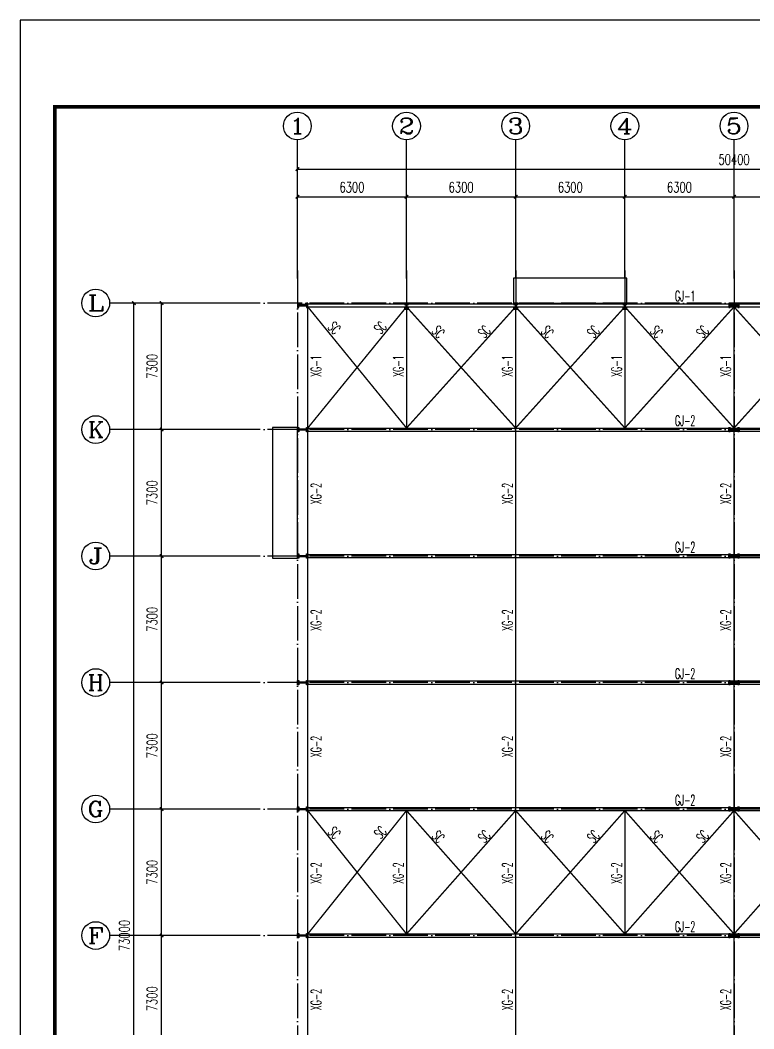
# Model space of a CAD drawing. Extents: x 37237700 to 37865026, y 138877 to 347670.
# Drawn here: x 37596713 to 37639052, y 289459 to 347670 of the extents above; entities that cross this region are included whole.
import ezdxf
from ezdxf.enums import TextEntityAlignment as Align

# ---------------------------------------------------------------- set-up
doc = ezdxf.new("R2010")
doc.units = 0
doc.header["$LTSCALE"] = 1000
doc.header["$MEASUREMENT"] = 0
doc.linetypes.add('ACAD_ISO04W100', pattern=[30.5, 24, -3, 0.5, -3])
doc.linetypes.add('DOTE', pattern=[2.42, 2, -0.2, 0.02, -0.2])
doc.layers.get('0').update_dxf_attribs({"linetype": 'CONTINUOUS'})
doc.layers.get('DEFPOINTS').update_dxf_attribs({"linetype": 'CONTINUOUS'})
for name, color, linetype in [('AXIS', 3, 'CONTINUOUS'), ('AXIS_TEXT', 7, 'CONTINUOUS'), ('DOTE', 1, 'ACAD_ISO04W100'), ('PUB_TEXT', 7, 'CONTINUOUS'), ('PUB_TITLE', 4, 'CONTINUOUS'), ('钢梁', 2, 'CONTINUOUS')]:
    doc.layers.add(name, color=color, linetype=linetype)
doc.styles.add('_SIMPLEX', font='SIMPLEX', dxfattribs={"width": 0.8})
doc.styles.add('_TCH_AXIS', font='COMPLEX', dxfattribs={"bigfont": 'GBCBIG'})
doc.styles.add('_TCH_DIM_T3', font='SIMPLEX', dxfattribs={"width": 0.705882, "bigfont": 'GBCBIG'})
doc.styles.add('COMPLEX', font='COMPLEX')
doc.dimstyles.new('_TCH_ARCH&&200', dxfattribs={"dimtxt": 595, "dimasz": 200, "dimexe": 500, "dimexo": 600, "dimgap": 252.5, "dimtad": 1, "dimdec": 0, "dimzin": 0, "dimdsep": 46, "dimtxsty": '_TCH_DIM_T3', "dimblk": 'ARCHTICK', "dimcen": 0.09, "dimclrt": 7, "dimazin": 2, "dimtfac": 1, "dimtdec": 0, "dimtix": 1, "dimtmove": 2, "dimatfit": 3, "dimfxl": 1, "dimtolj": 1, "dimtzin": 0, "dimarcsym": 0})

# ---------------------------------------------------------------- blocks, each defined once
blk = doc.blocks.new('*U121')
at = {"layer": 'PUB_TEXT', "style": '_SIMPLEX', "width": 0.55}
blk.add_text('GJ-2', height=600, dxfattribs=at).set_placement((-605, -300))
blk = doc.blocks.new('*U122')
at = {"color": 0, "linetype": 'ByBlock', "lineweight": -2}
blk.add_blockref('*U121', (0, 0), dxfattribs=at)
blk = doc.blocks.new('*U119')
blk.add_blockref('*U122', (0, 0))
blk = doc.blocks.new('*U120')
at = {"color": 0, "linetype": 'ByBlock', "lineweight": -2}
for p in [(0, 58400), (0, 51100), (0, 43800), (0, 36500), (0, 29200)]:
    blk.add_blockref('*U119', p, dxfattribs=at)
blk = doc.blocks.new('_ArchTick')
at = {"color": 0, "linetype": 'ByBlock', "const_width": 0.4}
blk.add_lwpolyline([(-0.5, -0.5), (0.5, 0.5)], dxfattribs=at)
blk = doc.blocks.new('*D2031')
at = {"layer": 'AXIS', "color": 0, "lineweight": -2}
for p, q in [((37609275, 294843), (37604375, 294843)), ((37604875, 287543), (37604875, 294843)), ((37609275, 287543), (37604375, 287543))]:
    blk.add_line(p, q, dxfattribs=at)
at = {"layer": 'DEFPOINTS', "color": 0}
for p in [(37604875, 294843), (37609875, 294843), (37609875, 287543)]:
    blk.add_point(p, dxfattribs=at)
at = {"layer": 'AXIS', "color": 0, "lineweight": -2, "xscale": 200, "yscale": 200, "zscale": 200}
for p, rotation in [((37604875, 294843), 90), ((37604875, 287543), 270)]:
    blk.add_blockref('_ArchTick', p, dxfattribs=dict(at, rotation=rotation))
at = {"layer": 'AXIS', "color": 7, "insert": (37604325, 291193), "char_height": 595, "attachment_point": 5, "rotation": 90, "style": '_TCH_DIM_T3'}
blk.add_mtext('\\A1;7300', dxfattribs=at)
blk = doc.blocks.new('*D2032')
at = {"layer": 'AXIS', "color": 0, "lineweight": -2}
for p, q in [((37609275, 302143), (37604375, 302143)), ((37604875, 294843), (37604875, 302143)), ((37609275, 294843), (37604375, 294843))]:
    blk.add_line(p, q, dxfattribs=at)
at = {"layer": 'DEFPOINTS', "color": 0}
for p in [(37604875, 302143), (37609875, 302143), (37609875, 294843)]:
    blk.add_point(p, dxfattribs=at)
at = {"layer": 'AXIS', "color": 0, "lineweight": -2, "xscale": 200, "yscale": 200, "zscale": 200}
for p, rotation in [((37604875, 302143), 90), ((37604875, 294843), 270)]:
    blk.add_blockref('_ArchTick', p, dxfattribs=dict(at, rotation=rotation))
at = {"layer": 'AXIS', "color": 7, "insert": (37604325, 298493), "char_height": 595, "attachment_point": 5, "rotation": 90, "style": '_TCH_DIM_T3'}
blk.add_mtext('\\A1;7300', dxfattribs=at)
blk = doc.blocks.new('*D2033')
at = {"layer": 'AXIS', "color": 0, "lineweight": -2}
for p, q in [((37609275, 309443), (37604375, 309443)), ((37604875, 302143), (37604875, 309443)), ((37609275, 302143), (37604375, 302143))]:
    blk.add_line(p, q, dxfattribs=at)
at = {"layer": 'DEFPOINTS', "color": 0}
for p in [(37604875, 309443), (37609875, 309443), (37609875, 302143)]:
    blk.add_point(p, dxfattribs=at)
at = {"layer": 'AXIS', "color": 0, "lineweight": -2, "xscale": 200, "yscale": 200, "zscale": 200}
for p, rotation in [((37604875, 309443), 90), ((37604875, 302143), 270)]:
    blk.add_blockref('_ArchTick', p, dxfattribs=dict(at, rotation=rotation))
at = {"layer": 'AXIS', "color": 7, "insert": (37604325, 305793), "char_height": 595, "attachment_point": 5, "rotation": 90, "style": '_TCH_DIM_T3'}
blk.add_mtext('\\A1;7300', dxfattribs=at)
blk = doc.blocks.new('*D2034')
at = {"layer": 'AXIS', "color": 0, "lineweight": -2}
for p, q in [((37609275, 316743), (37604375, 316743)), ((37604875, 309443), (37604875, 316743)), ((37609275, 309443), (37604375, 309443))]:
    blk.add_line(p, q, dxfattribs=at)
at = {"layer": 'DEFPOINTS', "color": 0}
for p in [(37604875, 316743), (37609875, 316743), (37609875, 309443)]:
    blk.add_point(p, dxfattribs=at)
at = {"layer": 'AXIS', "color": 0, "lineweight": -2, "xscale": 200, "yscale": 200, "zscale": 200}
for p, rotation in [((37604875, 316743), 90), ((37604875, 309443), 270)]:
    blk.add_blockref('_ArchTick', p, dxfattribs=dict(at, rotation=rotation))
at = {"layer": 'AXIS', "color": 7, "insert": (37604325, 313093), "char_height": 595, "attachment_point": 5, "rotation": 90, "style": '_TCH_DIM_T3'}
blk.add_mtext('\\A1;7300', dxfattribs=at)
blk = doc.blocks.new('*D2035')
at = {"layer": 'AXIS', "color": 0, "lineweight": -2}
for p, q in [((37609275, 324043), (37604375, 324043)), ((37604875, 316743), (37604875, 324043)), ((37609275, 316743), (37604375, 316743))]:
    blk.add_line(p, q, dxfattribs=at)
at = {"layer": 'DEFPOINTS', "color": 0}
for p in [(37604875, 324043), (37609875, 324043), (37609875, 316743)]:
    blk.add_point(p, dxfattribs=at)
at = {"layer": 'AXIS', "color": 0, "lineweight": -2, "xscale": 200, "yscale": 200, "zscale": 200}
for p, rotation in [((37604875, 324043), 90), ((37604875, 316743), 270)]:
    blk.add_blockref('_ArchTick', p, dxfattribs=dict(at, rotation=rotation))
at = {"layer": 'AXIS', "color": 7, "insert": (37604325, 320393), "char_height": 595, "attachment_point": 5, "rotation": 90, "style": '_TCH_DIM_T3'}
blk.add_mtext('\\A1;7300', dxfattribs=at)
blk = doc.blocks.new('*D2036')
at = {"layer": 'AXIS', "color": 0, "lineweight": -2}
for p, q in [((37609275, 331343), (37604375, 331343)), ((37604875, 324043), (37604875, 331343)), ((37609275, 324043), (37604375, 324043))]:
    blk.add_line(p, q, dxfattribs=at)
at = {"layer": 'DEFPOINTS', "color": 0}
for p in [(37604875, 331343), (37609875, 331343), (37609875, 324043)]:
    blk.add_point(p, dxfattribs=at)
at = {"layer": 'AXIS', "color": 0, "lineweight": -2, "xscale": 200, "yscale": 200, "zscale": 200}
for p, rotation in [((37604875, 331343), 90), ((37604875, 324043), 270)]:
    blk.add_blockref('_ArchTick', p, dxfattribs=dict(at, rotation=rotation))
at = {"layer": 'AXIS', "color": 7, "insert": (37604325, 327693), "char_height": 595, "attachment_point": 5, "rotation": 90, "style": '_TCH_DIM_T3'}
blk.add_mtext('\\A1;7300', dxfattribs=at)
blk = doc.blocks.new('*D2037')
at = {"layer": 'AXIS', "color": 0, "lineweight": -2}
for p, q in [((37609275, 331343), (37602775, 331343)), ((37603275, 258343), (37603275, 331343)), ((37609275, 258343), (37602775, 258343))]:
    blk.add_line(p, q, dxfattribs=at)
at = {"layer": 'DEFPOINTS', "color": 0}
for p in [(37603275, 331343), (37609875, 331343), (37609875, 258343)]:
    blk.add_point(p, dxfattribs=at)
at = {"layer": 'AXIS', "color": 0, "lineweight": -2, "xscale": 200, "yscale": 200, "zscale": 200}
for p, rotation in [((37603275, 331343), 90), ((37603275, 258343), 270)]:
    blk.add_blockref('_ArchTick', p, dxfattribs=dict(at, rotation=rotation))
at = {"layer": 'AXIS', "color": 7, "insert": (37602725, 294843), "char_height": 595, "attachment_point": 5, "rotation": 90, "style": '_TCH_DIM_T3'}
blk.add_mtext('\\A1;73000', dxfattribs=at)
blk = doc.blocks.new('*D2058')
at = {"layer": 'AXIS', "color": 0, "lineweight": -2}
for p, q in [((37612710, 333078), (37612710, 337978)), ((37619010, 333078), (37619010, 337978)), ((37612710, 337478), (37619010, 337478))]:
    blk.add_line(p, q, dxfattribs=at)
at = {"layer": 'DEFPOINTS', "color": 0}
for p in [(37619010, 337478), (37612710, 332478), (37619010, 332478)]:
    blk.add_point(p, dxfattribs=at)
at = {"layer": 'AXIS', "color": 0, "lineweight": -2, "xscale": 200, "yscale": 200, "zscale": 200, "rotation": 180}
blk.add_blockref('_ArchTick', (37612710, 337478), dxfattribs=at)
at = {"layer": 'AXIS', "color": 0, "lineweight": -2, "xscale": 200, "yscale": 200, "zscale": 200}
blk.add_blockref('_ArchTick', (37619010, 337478), dxfattribs=at)
at = {"layer": 'AXIS', "color": 7, "insert": (37615860, 338028), "char_height": 595, "attachment_point": 5, "style": '_TCH_DIM_T3'}
blk.add_mtext('\\A1;6300', dxfattribs=at)
blk = doc.blocks.new('*D2059')
at = {"layer": 'AXIS', "color": 0, "lineweight": -2}
for p, q in [((37619010, 333078), (37619010, 337978)), ((37625310, 333078), (37625310, 337978)), ((37619010, 337478), (37625310, 337478))]:
    blk.add_line(p, q, dxfattribs=at)
at = {"layer": 'DEFPOINTS', "color": 0}
for p in [(37625310, 337478), (37619010, 332478), (37625310, 332478)]:
    blk.add_point(p, dxfattribs=at)
at = {"layer": 'AXIS', "color": 0, "lineweight": -2, "xscale": 200, "yscale": 200, "zscale": 200, "rotation": 180}
blk.add_blockref('_ArchTick', (37619010, 337478), dxfattribs=at)
at = {"layer": 'AXIS', "color": 0, "lineweight": -2, "xscale": 200, "yscale": 200, "zscale": 200}
blk.add_blockref('_ArchTick', (37625310, 337478), dxfattribs=at)
at = {"layer": 'AXIS', "color": 7, "insert": (37622160, 338028), "char_height": 595, "attachment_point": 5, "style": '_TCH_DIM_T3'}
blk.add_mtext('\\A1;6300', dxfattribs=at)
blk = doc.blocks.new('*D2060')
at = {"layer": 'AXIS', "color": 0, "lineweight": -2}
for p, q in [((37625310, 333078), (37625310, 337978)), ((37631610, 333078), (37631610, 337978)), ((37625310, 337478), (37631610, 337478))]:
    blk.add_line(p, q, dxfattribs=at)
at = {"layer": 'DEFPOINTS', "color": 0}
for p in [(37631610, 337478), (37625310, 332478), (37631610, 332478)]:
    blk.add_point(p, dxfattribs=at)
at = {"layer": 'AXIS', "color": 0, "lineweight": -2, "xscale": 200, "yscale": 200, "zscale": 200, "rotation": 180}
blk.add_blockref('_ArchTick', (37625310, 337478), dxfattribs=at)
at = {"layer": 'AXIS', "color": 0, "lineweight": -2, "xscale": 200, "yscale": 200, "zscale": 200}
blk.add_blockref('_ArchTick', (37631610, 337478), dxfattribs=at)
at = {"layer": 'AXIS', "color": 7, "insert": (37628460, 338028), "char_height": 595, "attachment_point": 5, "style": '_TCH_DIM_T3'}
blk.add_mtext('\\A1;6300', dxfattribs=at)
blk = doc.blocks.new('*D2061')
at = {"layer": 'AXIS', "color": 0, "lineweight": -2}
for p, q in [((37631610, 333078), (37631610, 337978)), ((37637910, 333078), (37637910, 337978)), ((37631610, 337478), (37637910, 337478))]:
    blk.add_line(p, q, dxfattribs=at)
at = {"layer": 'DEFPOINTS', "color": 0}
for p in [(37637910, 337478), (37631610, 332478), (37637910, 332478)]:
    blk.add_point(p, dxfattribs=at)
at = {"layer": 'AXIS', "color": 0, "lineweight": -2, "xscale": 200, "yscale": 200, "zscale": 200, "rotation": 180}
blk.add_blockref('_ArchTick', (37631610, 337478), dxfattribs=at)
at = {"layer": 'AXIS', "color": 0, "lineweight": -2, "xscale": 200, "yscale": 200, "zscale": 200}
blk.add_blockref('_ArchTick', (37637910, 337478), dxfattribs=at)
at = {"layer": 'AXIS', "color": 7, "insert": (37634760, 338028), "char_height": 595, "attachment_point": 5, "style": '_TCH_DIM_T3'}
blk.add_mtext('\\A1;6300', dxfattribs=at)
blk = doc.blocks.new('*D2062')
at = {"layer": 'AXIS', "color": 0, "lineweight": -2}
for p, q in [((37637910, 333078), (37637910, 337978)), ((37644210, 333078), (37644210, 337978)), ((37637910, 337478), (37644210, 337478))]:
    blk.add_line(p, q, dxfattribs=at)
at = {"layer": 'DEFPOINTS', "color": 0}
for p in [(37644210, 337478), (37637910, 332478), (37644210, 332478)]:
    blk.add_point(p, dxfattribs=at)
at = {"layer": 'AXIS', "color": 0, "lineweight": -2, "xscale": 200, "yscale": 200, "zscale": 200, "rotation": 180}
blk.add_blockref('_ArchTick', (37637910, 337478), dxfattribs=at)
at = {"layer": 'AXIS', "color": 0, "lineweight": -2, "xscale": 200, "yscale": 200, "zscale": 200}
blk.add_blockref('_ArchTick', (37644210, 337478), dxfattribs=at)
at = {"layer": 'AXIS', "color": 7, "insert": (37641060, 338028), "char_height": 595, "attachment_point": 5, "style": '_TCH_DIM_T3'}
blk.add_mtext('\\A1;6300', dxfattribs=at)
blk = doc.blocks.new('*D2066')
at = {"layer": 'AXIS', "color": 0, "lineweight": -2}
for p, q in [((37612710, 333078), (37612710, 339578)), ((37663110, 333078), (37663110, 339578)), ((37612710, 339078), (37663110, 339078))]:
    blk.add_line(p, q, dxfattribs=at)
at = {"layer": 'DEFPOINTS', "color": 0}
for p in [(37663110, 339078), (37612710, 332478), (37663110, 332478)]:
    blk.add_point(p, dxfattribs=at)
at = {"layer": 'AXIS', "color": 0, "lineweight": -2, "xscale": 200, "yscale": 200, "zscale": 200, "rotation": 180}
blk.add_blockref('_ArchTick', (37612710, 339078), dxfattribs=at)
at = {"layer": 'AXIS', "color": 0, "lineweight": -2, "xscale": 200, "yscale": 200, "zscale": 200}
blk.add_blockref('_ArchTick', (37663110, 339078), dxfattribs=at)
at = {"layer": 'AXIS', "color": 7, "insert": (37637910, 339628), "char_height": 595, "attachment_point": 5, "style": '_TCH_DIM_T3'}
blk.add_mtext('\\A1;50400', dxfattribs=at)
blk = doc.blocks.new('_AXISO')
blk.add_circle((0, 0), 0.5)
at = {"layer": 'AXIS_TEXT', "style": 'COMPLEX', "width": 1.041667}
blk.add_attdef('A', text='', height=0.56, dxfattribs=at).set_placement((-0.25, -0.28), (0.25, -0.28), align=Align.FIT)

msp = doc.modelspace()

# ---------------------------------------------------------------- hatches: boundary and pattern name
for points in [[(37613229.5, 331092.8), (37613309.5, 331092.8), (37613309.5, 331342.8), (37613229.5, 331342.8), (37613229.5, 331257.8), (37612789.5, 331257.8), (37612789.5, 331342.8), (37612709.5, 331342.8), (37612709.5, 331092.8), (37612789.5, 331092.8), (37612789.5, 331177.8), (37613229.5, 331177.8)], [(37618889.5, 331072.8), (37618889.5, 330992.8), (37619129.5, 330992.8), (37619129.5, 331072.8), (37619049.5, 331072.8), (37619049.5, 331262.8), (37619129.5, 331262.8), (37619129.5, 331342.8), (37618889.5, 331342.8), (37618889.5, 331262.8), (37618969.5, 331262.8), (37618969.5, 331072.8)], [(37625189.5, 331072.8), (37625189.5, 330992.8), (37625429.5, 330992.8), (37625429.5, 331072.8), (37625349.5, 331072.8), (37625349.5, 331262.8), (37625429.5, 331262.8), (37625429.5, 331342.8), (37625189.5, 331342.8), (37625189.5, 331262.8), (37625269.5, 331262.8), (37625269.5, 331072.8)], [(37631489.5, 331072.8), (37631489.5, 330992.8), (37631729.5, 330992.8), (37631729.5, 331072.8), (37631649.5, 331072.8), (37631649.5, 331262.8), (37631729.5, 331262.8), (37631729.5, 331342.8), (37631489.5, 331342.8), (37631489.5, 331262.8), (37631569.5, 331262.8), (37631569.5, 331072.8)], [(37638129.5, 331092.8), (37638209.5, 331092.8), (37638209.5, 331342.8), (37638129.5, 331342.8), (37638129.5, 331257.8), (37637689.5, 331257.8), (37637689.5, 331342.8), (37637609.5, 331342.8), (37637609.5, 331092.8), (37637689.5, 331092.8), (37637689.5, 331177.8), (37638129.5, 331177.8)], [(37613229.5, 324167.8), (37613309.5, 324167.8), (37613309.5, 323917.8), (37613229.5, 323917.8), (37613229.5, 324002.8), (37612789.5, 324002.8), (37612789.5, 323917.8), (37612709.5, 323917.8), (37612709.5, 324167.8), (37612789.5, 324167.8), (37612789.5, 324082.8), (37613229.5, 324082.8)], [(37638129.5, 324167.8), (37638209.5, 324167.8), (37638209.5, 323917.8), (37638129.5, 323917.8), (37638129.5, 324002.8), (37637689.5, 324002.8), (37637689.5, 323917.8), (37637609.5, 323917.8), (37637609.5, 324167.8), (37637689.5, 324167.8), (37637689.5, 324082.8), (37638129.5, 324082.8)], [(37613229.5, 316867.8), (37613309.5, 316867.8), (37613309.5, 316617.8), (37613229.5, 316617.8), (37613229.5, 316702.8), (37612789.5, 316702.8), (37612789.5, 316617.8), (37612709.5, 316617.8), (37612709.5, 316867.8), (37612789.5, 316867.8), (37612789.5, 316782.8), (37613229.5, 316782.8)], [(37638129.5, 316867.8), (37638209.5, 316867.8), (37638209.5, 316617.8), (37638129.5, 316617.8), (37638129.5, 316702.8), (37637689.5, 316702.8), (37637689.5, 316617.8), (37637609.5, 316617.8), (37637609.5, 316867.8), (37637689.5, 316867.8), (37637689.5, 316782.8), (37638129.5, 316782.8)], [(37613229.5, 309567.8), (37613309.5, 309567.8), (37613309.5, 309317.8), (37613229.5, 309317.8), (37613229.5, 309402.8), (37612789.5, 309402.8), (37612789.5, 309317.8), (37612709.5, 309317.8), (37612709.5, 309567.8), (37612789.5, 309567.8), (37612789.5, 309482.8), (37613229.5, 309482.8)], [(37638129.5, 309567.8), (37638209.5, 309567.8), (37638209.5, 309317.8), (37638129.5, 309317.8), (37638129.5, 309402.8), (37637689.5, 309402.8), (37637689.5, 309317.8), (37637609.5, 309317.8), (37637609.5, 309567.8), (37637689.5, 309567.8), (37637689.5, 309482.8), (37638129.5, 309482.8)], [(37613229.5, 302267.8), (37613309.5, 302267.8), (37613309.5, 302017.8), (37613229.5, 302017.8), (37613229.5, 302102.8), (37612789.5, 302102.8), (37612789.5, 302017.8), (37612709.5, 302017.8), (37612709.5, 302267.8), (37612789.5, 302267.8), (37612789.5, 302182.8), (37613229.5, 302182.8)], [(37638129.5, 302267.8), (37638209.5, 302267.8), (37638209.5, 302017.8), (37638129.5, 302017.8), (37638129.5, 302102.8), (37637689.5, 302102.8), (37637689.5, 302017.8), (37637609.5, 302017.8), (37637609.5, 302267.8), (37637689.5, 302267.8), (37637689.5, 302182.8), (37638129.5, 302182.8)], [(37613229.5, 294967.8), (37613309.5, 294967.8), (37613309.5, 294717.8), (37613229.5, 294717.8), (37613229.5, 294802.8), (37612789.5, 294802.8), (37612789.5, 294717.8), (37612709.5, 294717.8), (37612709.5, 294967.8), (37612789.5, 294967.8), (37612789.5, 294882.8), (37613229.5, 294882.8)], [(37638129.5, 294967.8), (37638209.5, 294967.8), (37638209.5, 294717.8), (37638129.5, 294717.8), (37638129.5, 294802.8), (37637689.5, 294802.8), (37637689.5, 294717.8), (37637609.5, 294717.8), (37637609.5, 294967.8), (37637689.5, 294967.8), (37637689.5, 294882.8), (37638129.5, 294882.8)]]:
    msp.add_hatch(color=256).paths.add_polyline_path(points)

# ---------------------------------------------------------------- linework, layer by layer
for points in [[(37625189.5, 331342.8), (37631729.5, 331342.8), (37631729.5, 332782.8), (37625189.5, 332782.8)], [(37612709.5, 316617.8), (37612709.5, 324167.8), (37611269.5, 324167.8), (37611269.5, 316617.8)]]:
    msp.add_lwpolyline(points, close=True)
for points in [[(37613229.5, 331092.8), (37613309.5, 331092.8), (37613309.5, 331342.8), (37613229.5, 331342.8), (37613229.5, 331257.8), (37612789.5, 331257.8), (37612789.5, 331342.8), (37612709.5, 331342.8), (37612709.5, 331092.8), (37612789.5, 331092.8), (37612789.5, 331177.8), (37613229.5, 331177.8), (37613229.5, 331092.8)], [(37618889.5, 331072.8), (37618889.5, 330992.8), (37619129.5, 330992.8), (37619129.5, 331072.8), (37619049.5, 331072.8), (37619049.5, 331262.8), (37619129.5, 331262.8), (37619129.5, 331342.8), (37618889.5, 331342.8), (37618889.5, 331262.8), (37618969.5, 331262.8), (37618969.5, 331072.8), (37618889.5, 331072.8)], [(37625189.5, 331072.8), (37625189.5, 330992.8), (37625429.5, 330992.8), (37625429.5, 331072.8), (37625349.5, 331072.8), (37625349.5, 331262.8), (37625429.5, 331262.8), (37625429.5, 331342.8), (37625189.5, 331342.8), (37625189.5, 331262.8), (37625269.5, 331262.8), (37625269.5, 331072.8), (37625189.5, 331072.8)], [(37631489.5, 331072.8), (37631489.5, 330992.8), (37631729.5, 330992.8), (37631729.5, 331072.8), (37631649.5, 331072.8), (37631649.5, 331262.8), (37631729.5, 331262.8), (37631729.5, 331342.8), (37631489.5, 331342.8), (37631489.5, 331262.8), (37631569.5, 331262.8), (37631569.5, 331072.8), (37631489.5, 331072.8)], [(37638129.5, 331092.8), (37638209.5, 331092.8), (37638209.5, 331342.8), (37638129.5, 331342.8), (37638129.5, 331257.8), (37637689.5, 331257.8), (37637689.5, 331342.8), (37637609.5, 331342.8), (37637609.5, 331092.8), (37637689.5, 331092.8), (37637689.5, 331177.8), (37638129.5, 331177.8), (37638129.5, 331092.8)], [(37613229.5, 324167.8), (37613309.5, 324167.8), (37613309.5, 323917.8), (37613229.5, 323917.8), (37613229.5, 324002.8), (37612789.5, 324002.8), (37612789.5, 323917.8), (37612709.5, 323917.8), (37612709.5, 324167.8), (37612789.5, 324167.8), (37612789.5, 324082.8), (37613229.5, 324082.8), (37613229.5, 324167.8)], [(37638129.5, 324167.8), (37638209.5, 324167.8), (37638209.5, 323917.8), (37638129.5, 323917.8), (37638129.5, 324002.8), (37637689.5, 324002.8), (37637689.5, 323917.8), (37637609.5, 323917.8), (37637609.5, 324167.8), (37637689.5, 324167.8), (37637689.5, 324082.8), (37638129.5, 324082.8), (37638129.5, 324167.8)], [(37613229.5, 316867.8), (37613309.5, 316867.8), (37613309.5, 316617.8), (37613229.5, 316617.8), (37613229.5, 316702.8), (37612789.5, 316702.8), (37612789.5, 316617.8), (37612709.5, 316617.8), (37612709.5, 316867.8), (37612789.5, 316867.8), (37612789.5, 316782.8), (37613229.5, 316782.8), (37613229.5, 316867.8)], [(37638129.5, 316867.8), (37638209.5, 316867.8), (37638209.5, 316617.8), (37638129.5, 316617.8), (37638129.5, 316702.8), (37637689.5, 316702.8), (37637689.5, 316617.8), (37637609.5, 316617.8), (37637609.5, 316867.8), (37637689.5, 316867.8), (37637689.5, 316782.8), (37638129.5, 316782.8), (37638129.5, 316867.8)], [(37613229.5, 309567.8), (37613309.5, 309567.8), (37613309.5, 309317.8), (37613229.5, 309317.8), (37613229.5, 309402.8), (37612789.5, 309402.8), (37612789.5, 309317.8), (37612709.5, 309317.8), (37612709.5, 309567.8), (37612789.5, 309567.8), (37612789.5, 309482.8), (37613229.5, 309482.8), (37613229.5, 309567.8)], [(37638129.5, 309567.8), (37638209.5, 309567.8), (37638209.5, 309317.8), (37638129.5, 309317.8), (37638129.5, 309402.8), (37637689.5, 309402.8), (37637689.5, 309317.8), (37637609.5, 309317.8), (37637609.5, 309567.8), (37637689.5, 309567.8), (37637689.5, 309482.8), (37638129.5, 309482.8), (37638129.5, 309567.8)], [(37613229.5, 302267.8), (37613309.5, 302267.8), (37613309.5, 302017.8), (37613229.5, 302017.8), (37613229.5, 302102.8), (37612789.5, 302102.8), (37612789.5, 302017.8), (37612709.5, 302017.8), (37612709.5, 302267.8), (37612789.5, 302267.8), (37612789.5, 302182.8), (37613229.5, 302182.8), (37613229.5, 302267.8)], [(37638129.5, 302267.8), (37638209.5, 302267.8), (37638209.5, 302017.8), (37638129.5, 302017.8), (37638129.5, 302102.8), (37637689.5, 302102.8), (37637689.5, 302017.8), (37637609.5, 302017.8), (37637609.5, 302267.8), (37637689.5, 302267.8), (37637689.5, 302182.8), (37638129.5, 302182.8), (37638129.5, 302267.8)], [(37613229.5, 294967.8), (37613309.5, 294967.8), (37613309.5, 294717.8), (37613229.5, 294717.8), (37613229.5, 294802.8), (37612789.5, 294802.8), (37612789.5, 294717.8), (37612709.5, 294717.8), (37612709.5, 294967.8), (37612789.5, 294967.8), (37612789.5, 294882.8), (37613229.5, 294882.8), (37613229.5, 294967.8)], [(37638129.5, 294967.8), (37638209.5, 294967.8), (37638209.5, 294717.8), (37638129.5, 294717.8), (37638129.5, 294802.8), (37637689.5, 294802.8), (37637689.5, 294717.8), (37637609.5, 294717.8), (37637609.5, 294967.8), (37637689.5, 294967.8), (37637689.5, 294882.8), (37638129.5, 294882.8), (37638129.5, 294967.8)]]:
    msp.add_lwpolyline(points)
at = {"const_width": 80}
for points in [[(37613309.5, 258557.8), (37613309.5, 331127.8)], [(37613309.5, 324132.8), (37619009.5, 331127.8)], [(37613309.5, 331127.8), (37619009.5, 324132.8)], [(37619009.5, 331127.8), (37625309.5, 324132.8)], [(37619009.5, 324132.8), (37625309.5, 331127.8)], [(37619009.5, 324132.8), (37619009.5, 331127.8)], [(37625309.5, 258557.8), (37625309.5, 331127.8)], [(37625309.5, 324132.8), (37631609.5, 331127.8)], [(37625309.5, 331127.8), (37631609.5, 324132.8)], [(37631609.5, 331127.8), (37637909.5, 324132.8)], [(37631609.5, 324132.8), (37637909.5, 331127.8)], [(37631609.5, 324132.8), (37631609.5, 331127.8)], [(37637909.5, 258557.8), (37637909.5, 331127.8)], [(37644209.5, 331127.8), (37637909.5, 324132.8)], [(37644209.5, 324132.8), (37637909.5, 331127.8)], [(37613309.5, 302052.8), (37619009.5, 294932.8)], [(37613309.5, 294932.8), (37619009.5, 302052.8)], [(37619009.5, 294932.8), (37625309.5, 302052.8)], [(37619009.5, 302052.8), (37625309.5, 294932.8)], [(37619009.5, 294932.8), (37619009.5, 302052.8)], [(37625309.5, 302052.8), (37631609.5, 294932.8)], [(37625309.5, 294932.8), (37631609.5, 302052.8)], [(37631609.5, 294932.8), (37637909.5, 302052.8)], [(37631609.5, 302052.8), (37637909.5, 294932.8)], [(37631609.5, 294932.8), (37631609.5, 302052.8)], [(37644209.5, 294932.8), (37637909.5, 302052.8)], [(37644209.5, 302052.8), (37637909.5, 294932.8)]]:
    msp.add_lwpolyline(points, dxfattribs=at)
at = {"layer": 'AXIS'}
for p, q in [((37612709.5, 332762.4), (37612709.5, 340762.4)), ((37619009.5, 332762.4), (37619009.5, 340762.4)), ((37625309.5, 332762.4), (37625309.5, 340762.4)), ((37631609.5, 332762.4), (37631609.5, 340762.4)), ((37637909.5, 332762.4), (37637909.5, 340762.4)), ((37609875.5, 331342.8), (37601875.5, 331342.8)), ((37609875.5, 324042.8), (37601875.5, 324042.8)), ((37609875.5, 316742.8), (37601875.5, 316742.8)), ((37609875.5, 309442.8), (37601875.5, 309442.8)), ((37609875.5, 302142.8), (37601875.5, 302142.8)), ((37609875.5, 294842.8), (37601875.5, 294842.8))]:
    msp.add_line(p, q, dxfattribs=at)
at = {"layer": 'DOTE', "linetype": 'DOTE'}
for p, q in [((37612709.5, 333220.2), (37612709.5, 256309.1)), ((37619009.5, 333220.2), (37619009.5, 331342.8)), ((37625309.5, 333220.2), (37625309.5, 331342.8)), ((37631609.5, 333220.2), (37631609.5, 331342.8)), ((37637909.5, 333220.2), (37637909.5, 256309.1)), ((37666226.7, 331342.8), (37609875.5, 331342.8)), ((37666226.7, 324042.8), (37609875.5, 324042.8)), ((37666226.7, 316742.8), (37609875.5, 316742.8)), ((37666226.7, 309442.8), (37609875.5, 309442.8)), ((37666226.7, 302142.8), (37609875.5, 302142.8)), ((37666226.7, 294842.8), (37609875.5, 294842.8))]:
    msp.add_line(p, q, dxfattribs=at)
at = {"layer": 'PUB_TITLE'}
msp.add_lwpolyline([(37596713.2, 228870), (37680713.2, 228870), (37680713.2, 347670), (37596713.2, 347670)], close=True, dxfattribs=at)
at = {"layer": 'PUB_TITLE', "const_width": 200}
msp.add_lwpolyline([(37598713.2, 230870), (37678713.2, 230870), (37678713.2, 342670), (37598713.2, 342670)], close=True, dxfattribs=at)
at = {"layer": '钢梁'}
for p, q in [((37613309.5, 331307.8), (37662509.5, 331307.8)), ((37613309.5, 331127.8), (37662509.5, 331127.8)), ((37613309.5, 324132.8), (37662509.5, 324132.8)), ((37613309.5, 323952.8), (37662509.5, 323952.8)), ((37613309.5, 316832.8), (37662509.5, 316832.8)), ((37613309.5, 316652.8), (37662509.5, 316652.8)), ((37613309.5, 309532.8), (37662509.5, 309532.8)), ((37613309.5, 309352.8), (37662509.5, 309352.8)), ((37613309.5, 302232.8), (37662509.5, 302232.8)), ((37613309.5, 302052.8), (37662509.5, 302052.8)), ((37613309.5, 294932.8), (37662509.5, 294932.8)), ((37613309.5, 294752.8), (37662509.5, 294752.8))]:
    msp.add_line(p, q, dxfattribs=at)

# ---------------------------------------------------------------- block references
msp.add_blockref('*U120', (37635105.2, 266155.4))
at = {"layer": 'AXIS'}
ref = msp.add_blockref('_AXISO', (37612709.5, 341562.4), dxfattribs=dict(at, xscale=1600, yscale=1600, zscale=1600))
ref.add_attrib('A', '1', dxfattribs={"layer": 'AXIS_TEXT', "height": 905.1, "style": '_TCH_AXIS', "width": 2.333333}).set_placement((37612257, 341109.8), (37613162.1, 341109.8), align=Align.FIT)
ref = msp.add_blockref('_AXISO', (37619009.5, 341562.4), dxfattribs=dict(at, xscale=1600, yscale=1600, zscale=1600))
ref.add_attrib('A', '2', dxfattribs={"layer": 'AXIS_TEXT', "height": 905.1, "style": '_TCH_AXIS', "width": 1.5}).set_placement((37618557, 341109.8), (37619462.1, 341109.8), align=Align.FIT)
ref = msp.add_blockref('_AXISO', (37625309.5, 341562.4), dxfattribs=dict(at, xscale=1600, yscale=1600, zscale=1600))
ref.add_attrib('A', '3', dxfattribs={"layer": 'AXIS_TEXT', "height": 905.1, "style": '_TCH_AXIS', "width": 1.5}).set_placement((37624857, 341109.8), (37625762.1, 341109.8), align=Align.FIT)
ref = msp.add_blockref('_AXISO', (37631609.5, 341562.4), dxfattribs=dict(at, xscale=1600, yscale=1600, zscale=1600))
ref.add_attrib('A', '4', dxfattribs={"layer": 'AXIS_TEXT', "height": 905.1, "style": '_TCH_AXIS', "width": 1.3125}).set_placement((37631157, 341109.8), (37632062.1, 341109.8), align=Align.FIT)
ref = msp.add_blockref('_AXISO', (37637909.5, 341562.4), dxfattribs=dict(at, xscale=1600, yscale=1600, zscale=1600))
ref.add_attrib('A', '5', dxfattribs={"layer": 'AXIS_TEXT', "height": 905.1, "style": '_TCH_AXIS', "width": 1.5}).set_placement((37637457, 341109.8), (37638362.1, 341109.8), align=Align.FIT)
ref = msp.add_blockref('_AXISO', (37601075.5, 331342.8), dxfattribs=dict(at, xscale=1600, yscale=1600, zscale=1600))
ref.add_attrib('A', 'L', dxfattribs={"layer": 'AXIS_TEXT', "height": 905.1, "style": '_TCH_AXIS', "width": 1.4}).set_placement((37600622.9, 330890.3), (37601528, 330890.3), align=Align.FIT)
ref = msp.add_blockref('_AXISO', (37601075.5, 324042.8), dxfattribs=dict(at, xscale=1600, yscale=1600, zscale=1600))
ref.add_attrib('A', 'K', dxfattribs={"layer": 'AXIS_TEXT', "height": 905.1, "style": '_TCH_AXIS', "width": 1.105263}).set_placement((37600622.9, 323590.3), (37601528, 323590.3), align=Align.FIT)
ref = msp.add_blockref('_AXISO', (37601075.5, 316742.8), dxfattribs=dict(at, xscale=1600, yscale=1600, zscale=1600))
ref.add_attrib('A', 'J', dxfattribs={"layer": 'AXIS_TEXT', "height": 905.1, "style": '_TCH_AXIS', "width": 1.909091}).set_placement((37600622.9, 316290.3), (37601528, 316290.3), align=Align.FIT)
ref = msp.add_blockref('_AXISO', (37601075.5, 309442.8), dxfattribs=dict(at, xscale=1600, yscale=1600, zscale=1600))
ref.add_attrib('A', 'H', dxfattribs={"layer": 'AXIS_TEXT', "height": 905.1, "style": '_TCH_AXIS', "width": 1.05}).set_placement((37600622.9, 308990.3), (37601528, 308990.3), align=Align.FIT)
ref = msp.add_blockref('_AXISO', (37601075.5, 302142.8), dxfattribs=dict(at, xscale=1600, yscale=1600, zscale=1600))
ref.add_attrib('A', 'G', dxfattribs={"layer": 'AXIS_TEXT', "height": 905.1, "style": '_TCH_AXIS', "width": 1.166667}).set_placement((37600622.9, 301690.3), (37601528, 301690.3), align=Align.FIT)
ref = msp.add_blockref('_AXISO', (37601075.5, 294842.8), dxfattribs=dict(at, xscale=1600, yscale=1600, zscale=1600))
ref.add_attrib('A', 'F', dxfattribs={"layer": 'AXIS_TEXT', "height": 905.1, "style": '_TCH_AXIS', "width": 1.3125}).set_placement((37600622.9, 294390.3), (37601528, 294390.3), align=Align.FIT)

# ---------------------------------------------------------------- texts
at = {"layer": 'PUB_TEXT', "style": '_SIMPLEX', "width": 0.55}
msp.add_text('GJ-1', height=600, dxfattribs=at).set_placement((37634500.2, 331450.4))
for s, rotation, p in [('SC', 314.178234, (37614424.6, 329906.1)), ('SC', 45.821766, (37617511.2, 329511.7)), ('SC', 314.178234, (37620424.6, 329677.5)), ('SC', 45.821766, (37623511.2, 329283)), ('SC', 314.178234, (37626724.6, 329677.5)), ('SC', 45.821766, (37629811.2, 329283)), ('SC', 314.178234, (37633024.6, 329677.5)), ('SC', 45.821766, (37636111.2, 329283)), ('XG-1', 90, (37614088.1, 327090.8)), ('XG-1', 90, (37618831, 327090.8)), ('XG-1', 90, (37625131, 327090.8)), ('XG-1', 90, (37631431, 327090.8)), ('XG-1', 90, (37637731, 327090.8)), ('XG-2', 90, (37614088.1, 319732.1)), ('XG-2', 90, (37625131, 319732.1)), ('XG-2', 90, (37637731, 319732.1)), ('XG-2', 90, (37614088.1, 312432.1)), ('XG-2', 90, (37625131, 312432.1)), ('XG-2', 90, (37637731, 312432.1)), ('XG-2', 90, (37614088.1, 305132.1)), ('XG-2', 90, (37625131, 305132.1)), ('XG-2', 90, (37637731, 305132.1)), ('SC', 314.178234, (37614424.6, 300768.6)), ('SC', 45.821766, (37617511.2, 300374.2)), ('SC', 314.178234, (37620424.6, 300540)), ('SC', 45.821766, (37623511.2, 300145.5)), ('SC', 314.178234, (37626724.6, 300540)), ('SC', 45.821766, (37629811.2, 300145.5)), ('SC', 314.178234, (37633024.6, 300540)), ('SC', 45.821766, (37636111.2, 300145.5)), ('XG-2', 90, (37614088.1, 297832.1)), ('XG-2', 90, (37618831, 297832.1)), ('XG-2', 90, (37625131, 297832.1)), ('XG-2', 90, (37631431, 297832.1)), ('XG-2', 90, (37637731, 297832.1)), ('XG-2', 90, (37614088.1, 290532.1)), ('XG-2', 90, (37625131, 290532.1)), ('XG-2', 90, (37637731, 290532.1))]:
    msp.add_text(s, height=600, rotation=rotation, dxfattribs=at).set_placement(p)

# ---------------------------------------------------------------- dimensions: what is measured, and where the dimension line sits
at = {"layer": 'AXIS'}
for p1, p2, distance, picture, middle in [((37612709.5, 332477.6), (37663109.5, 332477.6), 6600, '*D2066', (37637909.5, 339627.6)), ((37612709.5, 332477.6), (37619009.5, 332477.6), 5000, '*D2058', (37615859.5, 338027.6)), ((37619009.5, 332477.6), (37625309.5, 332477.6), 5000, '*D2059', (37622159.5, 338027.6)), ((37625309.5, 332477.6), (37631609.5, 332477.6), 5000, '*D2060', (37628459.5, 338027.6)), ((37631609.5, 332477.6), (37637909.5, 332477.6), 5000, '*D2061', (37634759.5, 338027.6)), ((37637909.5, 332477.6), (37644209.5, 332477.6), 5000, '*D2062', (37641059.5, 338027.6)), ((37609875.5, 258342.8), (37609875.5, 331342.8), 6600, '*D2037', (37602725.5, 294842.8)), ((37609875.5, 324042.8), (37609875.5, 331342.8), 5000, '*D2036', (37604325.5, 327692.8)), ((37609875.5, 316742.8), (37609875.5, 324042.8), 5000, '*D2035', (37604325.5, 320392.8)), ((37609875.5, 309442.8), (37609875.5, 316742.8), 5000, '*D2034', (37604325.5, 313092.8)), ((37609875.5, 302142.8), (37609875.5, 309442.8), 5000, '*D2033', (37604325.5, 305792.8)), ((37609875.5, 294842.8), (37609875.5, 302142.8), 5000, '*D2032', (37604325.5, 298492.8)), ((37609875.5, 287542.8), (37609875.5, 294842.8), 5000, '*D2031', (37604325.5, 291192.8))]:
    dim = msp.add_aligned_dim(p1=p1, p2=p2, distance=distance, dimstyle='_TCH_ARCH&&200', dxfattribs=at)
    dim.commit()
    dim.dimension.update_dxf_attribs({"geometry": picture, "text_midpoint": middle})

doc.saveas('drawing.dxf')
